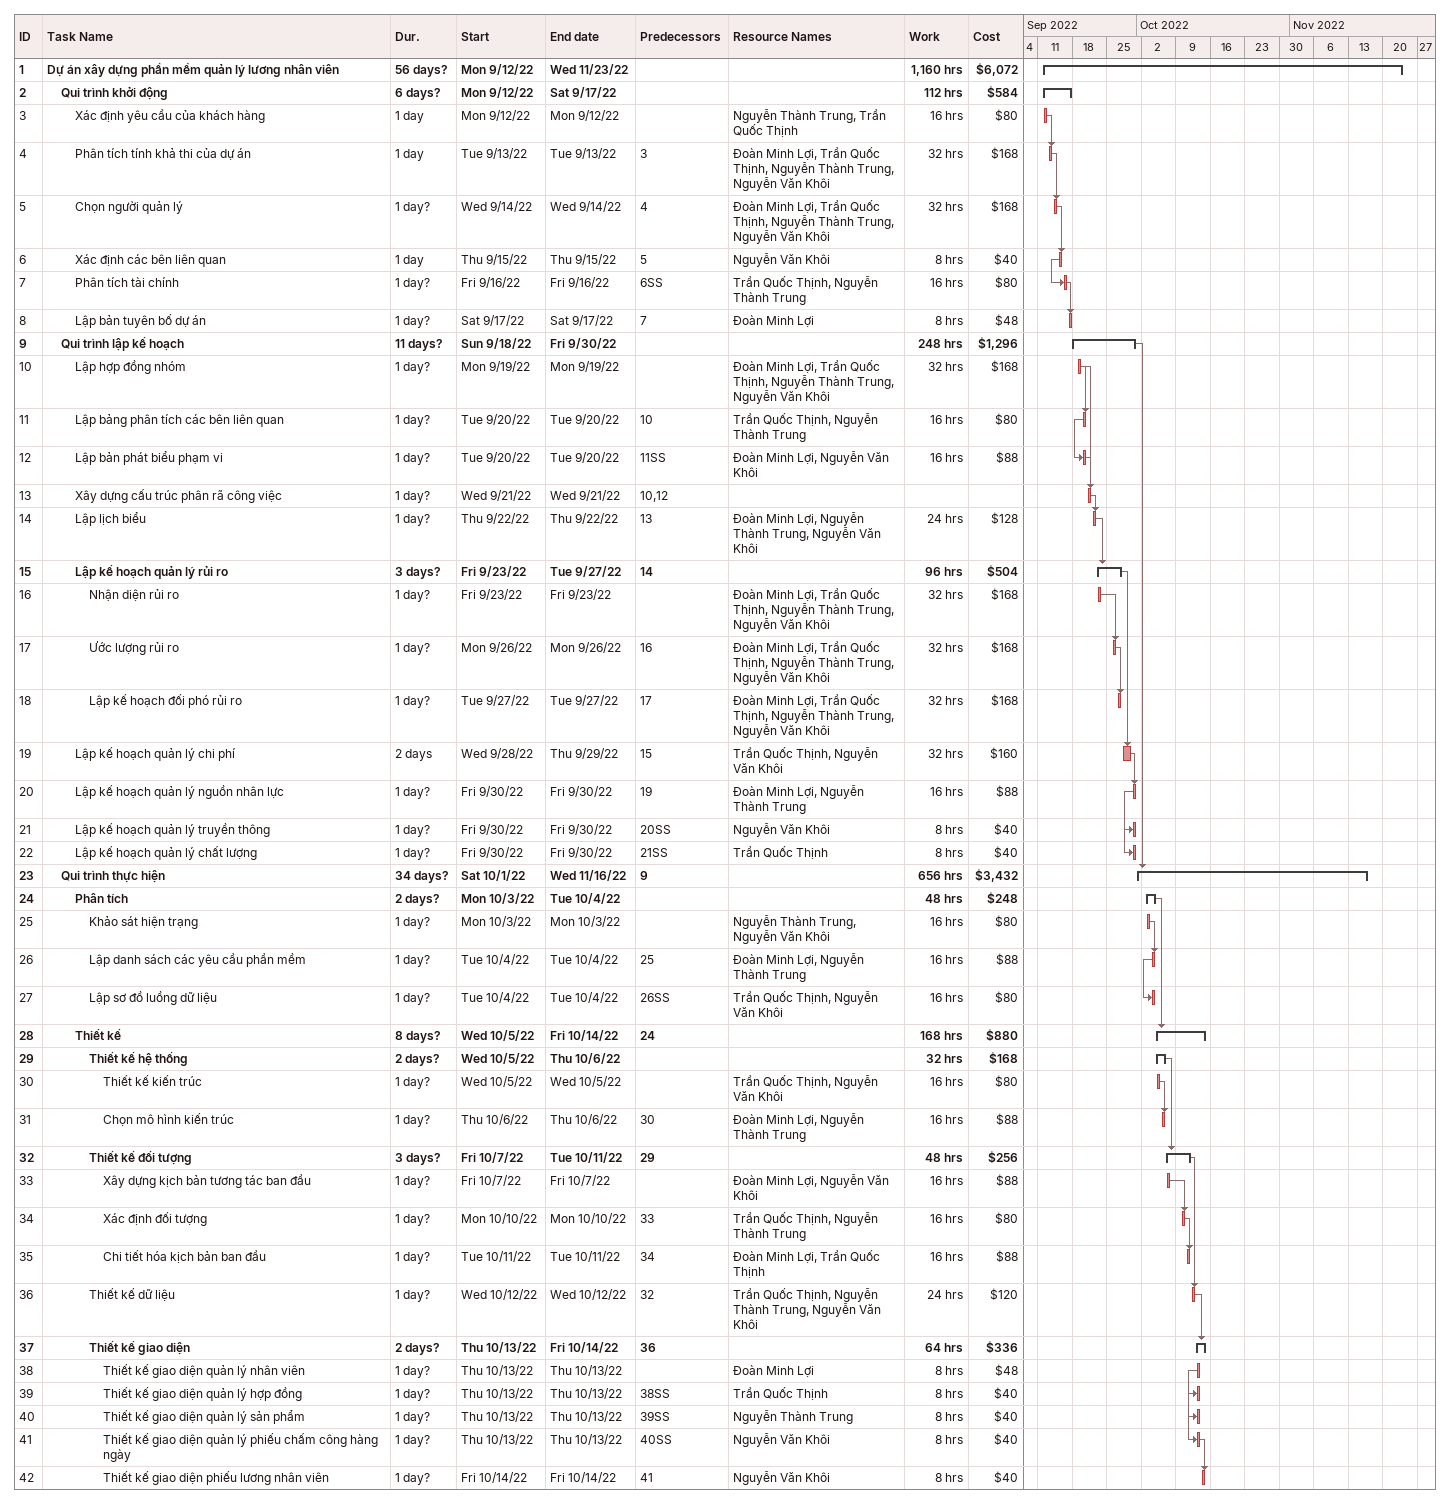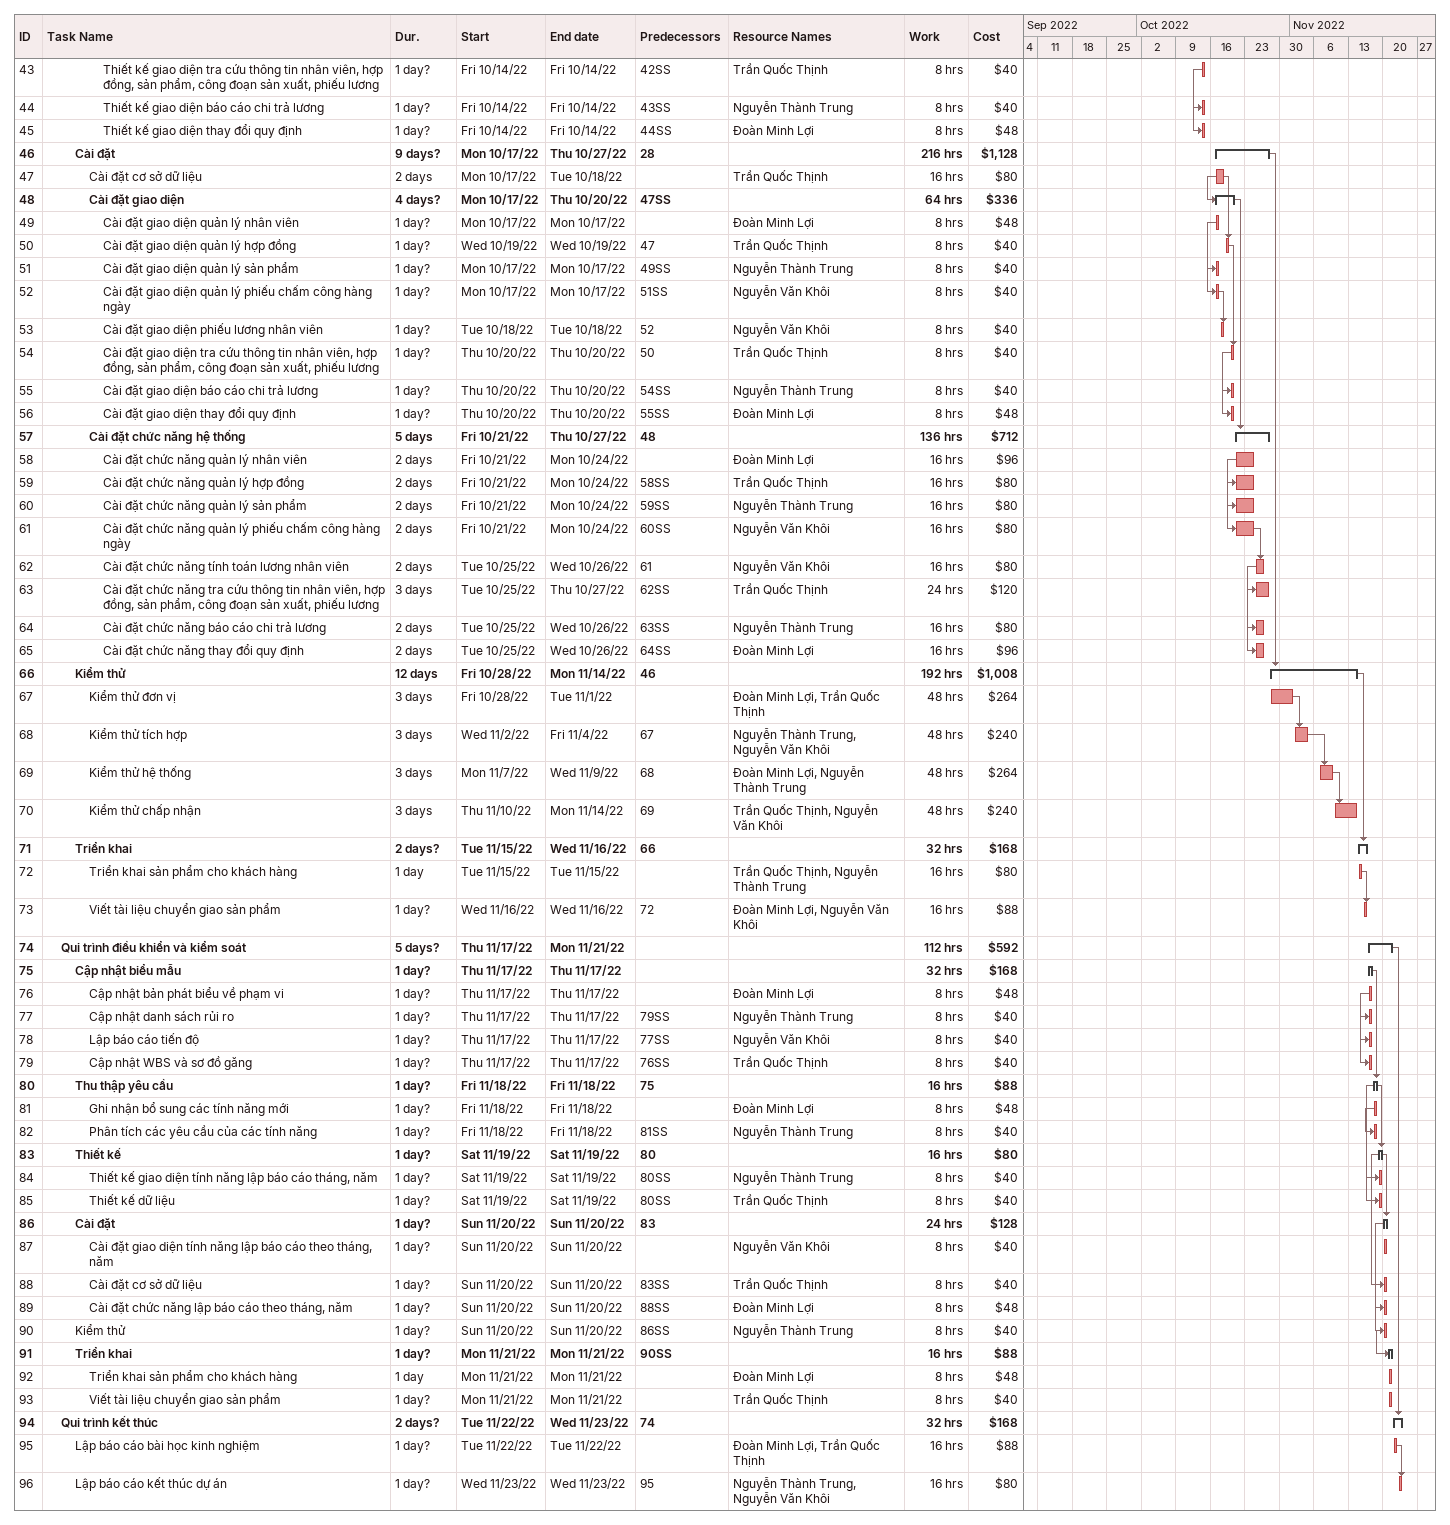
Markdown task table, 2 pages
| ID | Level | Task | Duration | Start | Finish | Predecessors | Resources | Work (h) | Cost ($) |
|---|---|---|---|---|---|---|---|---|---|
| 1 | 1 | **Dự án xây dựng phần mềm quản lý lương nhân viên** | 56d? | 2022-09-12 | 2022-11-23 |  |  | 1160 | 6072 |
| 2 | 2 | **Qui trình khởi động** | 6d? | 2022-09-12 | 2022-09-17 |  |  | 112 | 584 |
| 3 | 3 | Xác định yêu cầu của khách hàng | 1d | 2022-09-12 | 2022-09-12 |  | Nguyễn Thành Trung, Trần Quốc Thịnh | 16 | 80 |
| 4 | 3 | Phân tích tính khả thi của dự án | 1d | 2022-09-13 | 2022-09-13 | 3 | Đoàn Minh Lợi, Trần Quốc Thịnh, Nguyễn Thành Trung, Nguyễn Văn Khôi | 32 | 168 |
| 5 | 3 | Chọn người quản lý | 1d? | 2022-09-14 | 2022-09-14 | 4 | Đoàn Minh Lợi, Trần Quốc Thịnh, Nguyễn Thành Trung, Nguyễn Văn Khôi | 32 | 168 |
| 6 | 3 | Xác định các bên liên quan | 1d | 2022-09-15 | 2022-09-15 | 5 | Nguyễn Văn Khôi | 8 | 40 |
| 7 | 3 | Phân tích tài chính | 1d? | 2022-09-16 | 2022-09-16 | 6SS | Trần Quốc Thịnh, Nguyễn Thành Trung | 16 | 80 |
| 8 | 3 | Lập bản tuyên bố dự án | 1d? | 2022-09-17 | 2022-09-17 | 7 | Đoàn Minh Lợi | 8 | 48 |
| 9 | 2 | **Qui trình lập kế hoạch** | 11d? | 2022-09-18 | 2022-09-30 |  |  | 248 | 1296 |
| 10 | 3 | Lập hợp đồng nhóm | 1d? | 2022-09-19 | 2022-09-19 |  | Đoàn Minh Lợi, Trần Quốc Thịnh, Nguyễn Thành Trung, Nguyễn Văn Khôi | 32 | 168 |
| 11 | 3 | Lập bảng phân tích các bên liên quan | 1d? | 2022-09-20 | 2022-09-20 | 10 | Trần Quốc Thịnh, Nguyễn Thành Trung | 16 | 80 |
| 12 | 3 | Lập bản phát biểu phạm vi | 1d? | 2022-09-20 | 2022-09-20 | 11SS | Đoàn Minh Lợi, Nguyễn Văn Khôi | 16 | 88 |
| 13 | 3 | Xây dựng cấu trúc phân rã công việc | 1d? | 2022-09-21 | 2022-09-21 | 10, 12 |  |  |  |
| 14 | 3 | Lập lịch biểu | 1d? | 2022-09-22 | 2022-09-22 | 13 | Đoàn Minh Lợi, Nguyễn Thành Trung, Nguyễn Văn Khôi | 24 | 128 |
| 15 | 3 | **Lập kế hoạch quản lý rủi ro** | 3d? | 2022-09-23 | 2022-09-27 | 14 |  | 96 | 504 |
| 16 | 4 | Nhận diện rủi ro | 1d? | 2022-09-23 | 2022-09-23 |  | Đoàn Minh Lợi, Trần Quốc Thịnh, Nguyễn Thành Trung, Nguyễn Văn Khôi | 32 | 168 |
| 17 | 4 | Ước lượng rủi ro | 1d? | 2022-09-26 | 2022-09-26 | 16 | Đoàn Minh Lợi, Trần Quốc Thịnh, Nguyễn Thành Trung, Nguyễn Văn Khôi | 32 | 168 |
| 18 | 4 | Lập kế hoạch đối phó rủi ro | 1d? | 2022-09-27 | 2022-09-27 | 17 | Đoàn Minh Lợi, Trần Quốc Thịnh, Nguyễn Thành Trung, Nguyễn Văn Khôi | 32 | 168 |
| 19 | 3 | Lập kế hoạch quản lý chi phí | 2d | 2022-09-28 | 2022-09-29 | 15 | Trần Quốc Thịnh, Nguyễn Văn Khôi | 32 | 160 |
| 20 | 3 | Lập kế hoạch quản lý nguồn nhân lực | 1d? | 2022-09-30 | 2022-09-30 | 19 | Đoàn Minh Lợi, Nguyễn Thành Trung | 16 | 88 |
| 21 | 3 | Lập kế hoạch quản lý truyền thông | 1d? | 2022-09-30 | 2022-09-30 | 20SS | Nguyễn Văn Khôi | 8 | 40 |
| 22 | 3 | Lập kế hoạch quản lý chất lượng | 1d? | 2022-09-30 | 2022-09-30 | 21SS | Trần Quốc Thịnh | 8 | 40 |
| 23 | 2 | **Qui trình thực hiện** | 34d? | 2022-10-01 | 2022-11-16 | 9 |  | 656 | 3432 |
| 24 | 3 | **Phân tích** | 2d? | 2022-10-03 | 2022-10-04 |  |  | 48 | 248 |
| 25 | 4 | Khảo sát hiện trạng | 1d? | 2022-10-03 | 2022-10-03 |  | Nguyễn Thành Trung, Nguyễn Văn Khôi | 16 | 80 |
| 26 | 4 | Lập danh sách các yêu cầu phần mềm | 1d? | 2022-10-04 | 2022-10-04 | 25 | Đoàn Minh Lợi, Nguyễn Thành Trung | 16 | 88 |
| 27 | 4 | Lập sơ đồ luồng dữ liệu | 1d? | 2022-10-04 | 2022-10-04 | 26SS | Trần Quốc Thịnh, Nguyễn Văn Khôi | 16 | 80 |
| 28 | 3 | **Thiết kế** | 8d? | 2022-10-05 | 2022-10-14 | 24 |  | 168 | 880 |
| 29 | 4 | **Thiết kế hệ thống** | 2d? | 2022-10-05 | 2022-10-06 |  |  | 32 | 168 |
| 30 | 5 | Thiết kế kiến trúc | 1d? | 2022-10-05 | 2022-10-05 |  | Trần Quốc Thịnh, Nguyễn Văn Khôi | 16 | 80 |
| 31 | 5 | Chọn mô hình kiến trúc | 1d? | 2022-10-06 | 2022-10-06 | 30 | Đoàn Minh Lợi, Nguyễn Thành Trung | 16 | 88 |
| 32 | 4 | **Thiết kế đối tượng** | 3d? | 2022-10-07 | 2022-10-11 | 29 |  | 48 | 256 |
| 33 | 5 | Xây dựng kịch bản tương tác ban đầu | 1d? | 2022-10-07 | 2022-10-07 |  | Đoàn Minh Lợi, Nguyễn Văn Khôi | 16 | 88 |
| 34 | 5 | Xác định đối tượng | 1d? | 2022-10-10 | 2022-10-10 | 33 | Trần Quốc Thịnh, Nguyễn Thành Trung | 16 | 80 |
| 35 | 5 | Chi tiết hóa kịch bản ban đầu | 1d? | 2022-10-11 | 2022-10-11 | 34 | Đoàn Minh Lợi, Trần Quốc Thịnh | 16 | 88 |
| 36 | 4 | Thiết kế dữ liệu | 1d? | 2022-10-12 | 2022-10-12 | 32 | Trần Quốc Thịnh, Nguyễn Thành Trung, Nguyễn Văn Khôi | 24 | 120 |
| 37 | 4 | **Thiết kế giao diện** | 2d? | 2022-10-13 | 2022-10-14 | 36 |  | 64 | 336 |
| 38 | 5 | Thiết kế giao diện quản lý nhân viên | 1d? | 2022-10-13 | 2022-10-13 |  | Đoàn Minh Lợi | 8 | 48 |
| 39 | 5 | Thiết kế giao diện quản lý hợp đồng | 1d? | 2022-10-13 | 2022-10-13 | 38SS | Trần Quốc Thịnh | 8 | 40 |
| 40 | 5 | Thiết kế giao diện quản lý sản phẩm | 1d? | 2022-10-13 | 2022-10-13 | 39SS | Nguyễn Thành Trung | 8 | 40 |
| 41 | 5 | Thiết kế giao diện quản lý phiếu chấm công hàng ngày | 1d? | 2022-10-13 | 2022-10-13 | 40SS | Nguyễn Văn Khôi | 8 | 40 |
| 42 | 5 | Thiết kế giao diện phiếu lương nhân viên | 1d? | 2022-10-14 | 2022-10-14 | 41 | Nguyễn Văn Khôi | 8 | 40 |
| 43 | 5 | Thiết kế giao diện tra cứu thông tin nhân viên, hợp đồng, sản phẩm, công đoạn sản xuất, phiếu lương | 1d? | 2022-10-14 | 2022-10-14 | 42SS | Trần Quốc Thịnh | 8 | 40 |
| 44 | 5 | Thiết kế giao diện báo cáo chi trả lương | 1d? | 2022-10-14 | 2022-10-14 | 43SS | Nguyễn Thành Trung | 8 | 40 |
| 45 | 5 | Thiết kế giao diện thay đổi quy định | 1d? | 2022-10-14 | 2022-10-14 | 44SS | Đoàn Minh Lợi | 8 | 48 |
| 46 | 3 | **Cài đặt** | 9d? | 2022-10-17 | 2022-10-27 | 28 |  | 216 | 1128 |
| 47 | 4 | Cài đặt cơ sở dữ liệu | 2d | 2022-10-17 | 2022-10-18 |  | Trần Quốc Thịnh | 16 | 80 |
| 48 | 4 | **Cài đặt giao diện** | 4d? | 2022-10-17 | 2022-10-20 | 47SS |  | 64 | 336 |
| 49 | 5 | Cài đặt giao diện quản lý nhân viên | 1d? | 2022-10-17 | 2022-10-17 |  | Đoàn Minh Lợi | 8 | 48 |
| 50 | 5 | Cài đặt giao diện quản lý hợp đồng | 1d? | 2022-10-19 | 2022-10-19 | 47 | Trần Quốc Thịnh | 8 | 40 |
| 51 | 5 | Cài đặt giao diện quản lý sản phẩm | 1d? | 2022-10-17 | 2022-10-17 | 49SS | Nguyễn Thành Trung | 8 | 40 |
| 52 | 5 | Cài đặt giao diện quản lý phiếu chấm công hàng ngày | 1d? | 2022-10-17 | 2022-10-17 | 51SS | Nguyễn Văn Khôi | 8 | 40 |
| 53 | 5 | Cài đặt giao diện phiếu lương nhân viên | 1d? | 2022-10-18 | 2022-10-18 | 52 | Nguyễn Văn Khôi | 8 | 40 |
| 54 | 5 | Cài đặt giao diện tra cứu thông tin nhân viên, hợp đồng, sản phẩm, công đoạn sản xuất, phiếu lương | 1d? | 2022-10-20 | 2022-10-20 | 50 | Trần Quốc Thịnh | 8 | 40 |
| 55 | 5 | Cài đặt giao diện báo cáo chi trả lương | 1d? | 2022-10-20 | 2022-10-20 | 54SS | Nguyễn Thành Trung | 8 | 40 |
| 56 | 5 | Cài đặt giao diện thay đổi quy định | 1d? | 2022-10-20 | 2022-10-20 | 55SS | Đoàn Minh Lợi | 8 | 48 |
| 57 | 4 | **Cài đặt chức năng hệ thống** | 5d | 2022-10-21 | 2022-10-27 | 48 |  | 136 | 712 |
| 58 | 5 | Cài đặt chức năng quản lý nhân viên | 2d | 2022-10-21 | 2022-10-24 |  | Đoàn Minh Lợi | 16 | 96 |
| 59 | 5 | Cài đặt chức năng quản lý hợp đồng | 2d | 2022-10-21 | 2022-10-24 | 58SS | Trần Quốc Thịnh | 16 | 80 |
| 60 | 5 | Cài đặt chức năng quản lý sản phẩm | 2d | 2022-10-21 | 2022-10-24 | 59SS | Nguyễn Thành Trung | 16 | 80 |
| 61 | 5 | Cài đặt chức năng quản lý phiếu chấm công hàng ngày | 2d | 2022-10-21 | 2022-10-24 | 60SS | Nguyễn Văn Khôi | 16 | 80 |
| 62 | 5 | Cài đặt chức năng tính toán lương nhân viên | 2d | 2022-10-25 | 2022-10-26 | 61 | Nguyễn Văn Khôi | 16 | 80 |
| 63 | 5 | Cài đặt chức năng tra cứu thông tin nhân viên, hợp đồng, sản phẩm, công đoạn sản xuất, phiếu lương | 3d | 2022-10-25 | 2022-10-27 | 62SS | Trần Quốc Thịnh | 24 | 120 |
| 64 | 5 | Cài đặt chức năng báo cáo chi trả lương | 2d | 2022-10-25 | 2022-10-26 | 63SS | Nguyễn Thành Trung | 16 | 80 |
| 65 | 5 | Cài đặt chức năng thay đổi quy định | 2d | 2022-10-25 | 2022-10-26 | 64SS | Đoàn Minh Lợi | 16 | 96 |
| 66 | 3 | **Kiểm thử** | 12d | 2022-10-28 | 2022-11-14 | 46 |  | 192 | 1008 |
| 67 | 4 | Kiểm thử đơn vị | 3d | 2022-10-28 | 2022-11-01 |  | Đoàn Minh Lợi, Trần Quốc Thịnh | 48 | 264 |
| 68 | 4 | Kiểm thử tích hợp | 3d | 2022-11-02 | 2022-11-04 | 67 | Nguyễn Thành Trung, Nguyễn Văn Khôi | 48 | 240 |
| 69 | 4 | Kiểm thử hệ thống | 3d | 2022-11-07 | 2022-11-09 | 68 | Đoàn Minh Lợi, Nguyễn Thành Trung | 48 | 264 |
| 70 | 4 | Kiểm thử chấp nhận | 3d | 2022-11-10 | 2022-11-14 | 69 | Trần Quốc Thịnh, Nguyễn Văn Khôi | 48 | 240 |
| 71 | 3 | **Triển khai** | 2d? | 2022-11-15 | 2022-11-16 | 66 |  | 32 | 168 |
| 72 | 4 | Triển khai sản phẩm cho khách hàng | 1d | 2022-11-15 | 2022-11-15 |  | Trần Quốc Thịnh, Nguyễn Thành Trung | 16 | 80 |
| 73 | 4 | Viết tài liệu chuyển giao sản phẩm | 1d? | 2022-11-16 | 2022-11-16 | 72 | Đoàn Minh Lợi, Nguyễn Văn Khôi | 16 | 88 |
| 74 | 2 | **Qui trình điều khiển và kiểm soát** | 5d? | 2022-11-17 | 2022-11-21 |  |  | 112 | 592 |
| 75 | 3 | **Cập nhật biểu mẫu** | 1d? | 2022-11-17 | 2022-11-17 |  |  | 32 | 168 |
| 76 | 4 | Cập nhật bản phát biểu về phạm vi | 1d? | 2022-11-17 | 2022-11-17 |  | Đoàn Minh Lợi | 8 | 48 |
| 77 | 4 | Cập nhật danh sách rủi ro | 1d? | 2022-11-17 | 2022-11-17 | 79SS | Nguyễn Thành Trung | 8 | 40 |
| 78 | 4 | Lập báo cáo tiến độ | 1d? | 2022-11-17 | 2022-11-17 | 77SS | Nguyễn Văn Khôi | 8 | 40 |
| 79 | 4 | Cập nhật WBS và sơ đồ găng | 1d? | 2022-11-17 | 2022-11-17 | 76SS | Trần Quốc Thịnh | 8 | 40 |
| 80 | 3 | **Thu thập yêu cầu** | 1d? | 2022-11-18 | 2022-11-18 | 75 |  | 16 | 88 |
| 81 | 4 | Ghi nhận bổ sung các tính năng mới | 1d? | 2022-11-18 | 2022-11-18 |  | Đoàn Minh Lợi | 8 | 48 |
| 82 | 4 | Phân tích các yêu cầu của các tính năng | 1d? | 2022-11-18 | 2022-11-18 | 81SS | Nguyễn Thành Trung | 8 | 40 |
| 83 | 3 | **Thiết kế** | 1d? | 2022-11-19 | 2022-11-19 | 80 |  | 16 | 80 |
| 84 | 4 | Thiết kế giao diện tính năng lập báo cáo tháng, năm | 1d? | 2022-11-19 | 2022-11-19 | 80SS | Nguyễn Thành Trung | 8 | 40 |
| 85 | 4 | Thiết kế dữ liệu | 1d? | 2022-11-19 | 2022-11-19 | 80SS | Trần Quốc Thịnh | 8 | 40 |
| 86 | 3 | **Cài đặt** | 1d? | 2022-11-20 | 2022-11-20 | 83 |  | 24 | 128 |
| 87 | 4 | Cài đặt giao diện tính năng lập báo cáo theo tháng, năm | 1d? | 2022-11-20 | 2022-11-20 |  | Nguyễn Văn Khôi | 8 | 40 |
| 88 | 4 | Cài đặt cơ sở dữ liệu | 1d? | 2022-11-20 | 2022-11-20 | 83SS | Trần Quốc Thịnh | 8 | 40 |
| 89 | 4 | Cài đặt chức năng lập báo cáo theo tháng, năm | 1d? | 2022-11-20 | 2022-11-20 | 88SS | Đoàn Minh Lợi | 8 | 48 |
| 90 | 3 | Kiểm thử | 1d? | 2022-11-20 | 2022-11-20 | 86SS | Nguyễn Thành Trung | 8 | 40 |
| 91 | 3 | **Triển khai** | 1d? | 2022-11-21 | 2022-11-21 | 90SS |  | 16 | 88 |
| 92 | 4 | Triển khai sản phẩm cho khách hàng | 1d | 2022-11-21 | 2022-11-21 |  | Đoàn Minh Lợi | 8 | 48 |
| 93 | 4 | Viết tài liệu chuyển giao sản phẩm | 1d? | 2022-11-21 | 2022-11-21 |  | Trần Quốc Thịnh | 8 | 40 |
| 94 | 2 | **Qui trình kết thúc** | 2d? | 2022-11-22 | 2022-11-23 | 74 |  | 32 | 168 |
| 95 | 3 | Lập báo cáo bài học kinh nghiệm | 1d? | 2022-11-22 | 2022-11-22 |  | Đoàn Minh Lợi, Trần Quốc Thịnh | 16 | 88 |
| 96 | 3 | Lập báo cáo kết thúc dự án | 1d? | 2022-11-23 | 2022-11-23 | 95 | Nguyễn Thành Trung, Nguyễn Văn Khôi | 16 | 80 |
